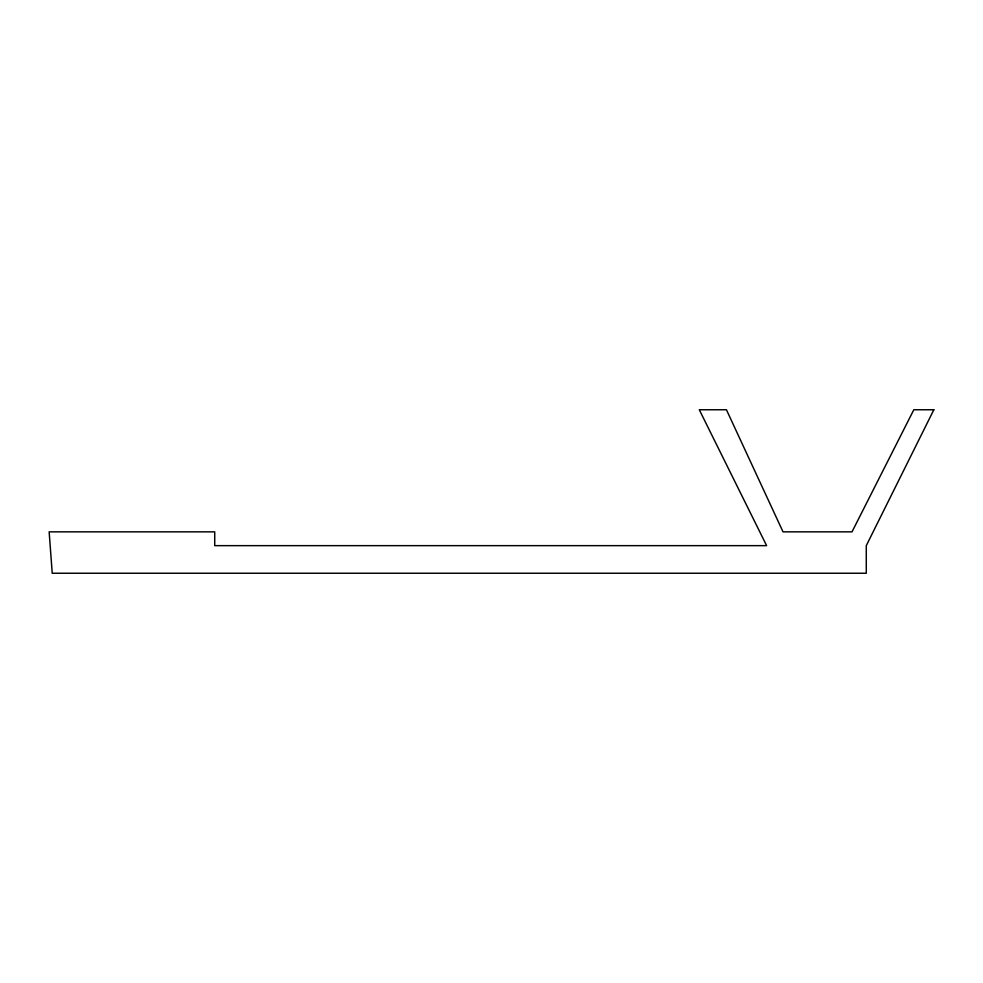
<?xml version="1.0" encoding="UTF-8"?>
<svg xmlns="http://www.w3.org/2000/svg" width="983" height="983" viewBox="0 0 983 983"><rect width="100%" height="100%" fill="white"/><g stroke="black" fill="none" stroke-linecap="round" stroke-linejoin="round"><path stroke-width="1.47" d="M933.85 409.751L866.281 545.651L866.281 573.249L52.222 573.249L49.15 531.852L214.724 531.852L214.724 545.651L766.617 545.651L699.294 409.751L726.437 409.751L783.021 531.852L852.015 531.852L913.821 409.751L933.85 409.751"/></g></svg>
